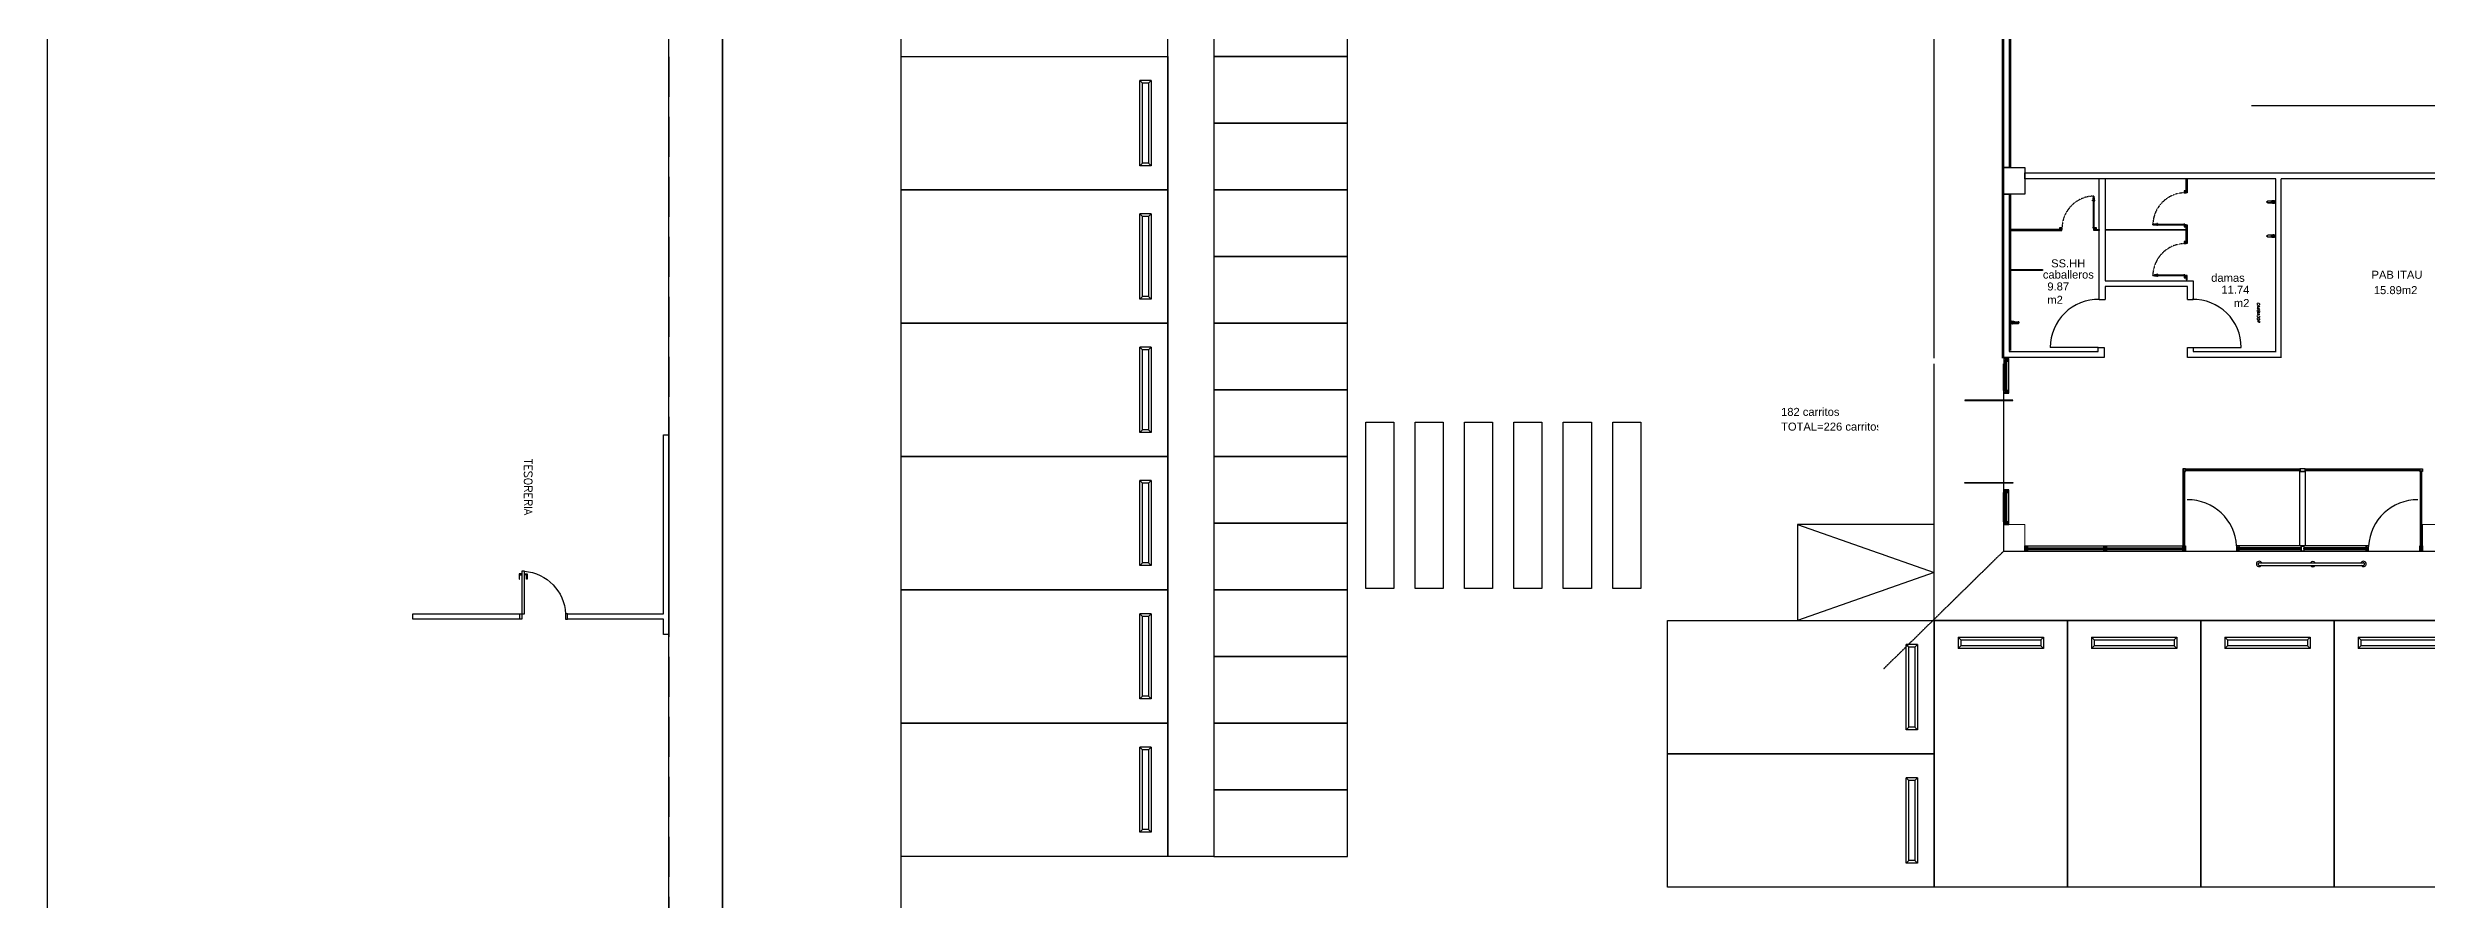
# Model space of a CAD drawing. Header units: millimetres. Extents: x 2698011 to 2856548, y 1019778 to 1210064.
# Drawn here: x 2725826 to 2770423, y 1111016 to 1126990 of the extents above; entities that cross this region are included whole.
import ezdxf

# ---------------------------------------------------------------- set-up
doc = ezdxf.new("R2010")
doc.units = ezdxf.units.MM
doc.set_wipeout_variables(frame=1)
for name, pattern in [('CONTINU', [0]), ('CONTINUA', [0]), ('DASHED', [19.05, 12.7, -6.35]), ('DASHED2', [9.525, 6.35, -3.175]), ('HIDDEN', [0.375, 0.25, -0.125])]:
    doc.linetypes.add(name, pattern=pattern)
for name, color, linetype in [('.mamparas', 9, 'Continuous'), ('.proyecciones', 9, 'HIDDEN'), ('.REVOQUE', 9, 'Continuous'), ('.texto 2', 9, 'Continuous'), ('_Proyecciones', 9, 'DASHED2'), ('A-Aberturas', 9, 'Continuous'), ('ABERTURA', 9, 'CONTINUA'), ('Arq. Estacionamiento', 9, 'Continuous'), ('Arq. Mampostería', 9, 'Continuous'), ('Arq. Pilares', 9, 'CONTINUA'), ('artefactos deca', 9, 'Continuous'), ('BARRA DE PROTECCION', 9, 'Continuous'), ('Capa PISOS', 9, 'Continuous'), ('DURLOCK', 9, 'Continuous'), ('LOTES', 9, 'Continuous'), ('Mampostería', 9, 'Continuous'), ('MOBILIARIO FIJO', 9, 'Continuous'), ('nombre de locales', 9, 'Continuous'), ('nombre de locales-m2', 9, 'Continuous'), ('P-Giro', 9, 'Continuous'), ('piso', 9, 'Continuous'), ('PROYECCIONES', 9, 'DASHED'), ('Punto Cota', 9, 'Continuous'), ('REFERENCIAS', 9, 'DASHED'), ('Vidrios', 9, 'Continuous')]:
    doc.layers.add(name, color=color, linetype=linetype)
doc.layers.add('PILAR_REF', color=9, linetype='Continuous', lineweight=0)
doc.layers.get('MOBILIARIO FIJO').off()
doc.styles.add('_Romans Obl', font='ROMANS.SHX', dxfattribs={"oblique": 15})
doc.styles.get("Standard").update_dxf_attribs({"font": 'arial.ttf'})

# ---------------------------------------------------------------- blocks, each defined once
blk = doc.blocks.new('A$C1FB93DB3')
at = {"layer": 'LOTES', "ltscale": 3}
for p, q in [((62.542, -108.061), (-13.398, -100.667)), ((56.758, -123.573), (-40.827, -114.073))]:
    blk.add_line(p, q, dxfattribs=at)
at = {"layer": 'LOTES', "linetype": 'HIDDEN', "ltscale": 3}
blk.add_line((65.376, -112.707), (-18.15, -104.575), dxfattribs=at)
blk = doc.blocks.new('A$C1CCD2124')
at = {"layer": 'artefactos deca', "linetype": 'Continuous'}
for p, q in [((-0.016, -0.206), (-0.017, -0.21)), ((0.016, -0.206), (0.016, -0.21))]:
    blk.add_line(p, q, dxfattribs=at)
at = {"layer": 'artefactos deca', "linetype": 'CONTINU', "extrusion": (0, 0, -1)}
for points in [[(-0.02, -0.244, 0.13189), (-0.023, -0.255, 0.414011), (0, -0.278, 0.414011), (0.023, -0.255, 0.132095), (0.02, -0.244)], [(0.02, -0.247, -0.094421), (0.021, -0.255, -0.414218), (0, -0.276, -0.414225), (-0.021, -0.255, -0.094419), (-0.02, -0.247)], [(0.018, -0.226, 0.025793), (0.017, -0.224)], [(0.016, -0.211, 0.004162), (0.017, -0.21)], [(-0.016, -0.206, 0.000293), (-0.013, -0.134)], [(-0.017, -0.225, 0.02327), (-0.018, -0.226), (-0.018, -0.226), (-0.019, -0.227), (-0.018, -0.226)]]:
    blk.add_lwpolyline(points, format="xyb", dxfattribs=at)
at = {"layer": 'artefactos deca', "linetype": 'CONTINU'}
for points in [[(-0.02, -0.244), (-0.02, -0.236), (-0.02, -0.234, -0.014158), (-0.02, -0.233)], [(-0.018, -0.226), (-0.019, -0.227), (-0.018, -0.226), (-0.018, -0.226, -0.023468), (-0.017, -0.225)], [(-0.019, -0.237), (-0.019, -0.236, -0.022422), (-0.019, -0.234, -0.02241), (-0.019, -0.233, -0.005526), (-0.017, -0.228)], [(-0.019, -0.237, -0.022469), (-0.019, -0.236)], [(-0.018, -0.212), (-0.018, -0.209), (-0.015, -0.138, -0.0157), (-0.015, -0.137)], [(-0.018, -0.234, -0.079202), (-0.017, -0.229)], [(-0.013, -0.134, -0.000292), (-0.016, -0.206)], [(-0.014, -0.135), (-0.015, -0.137, 0.016453), (-0.015, -0.138)], [(-0.012, -0.25), (-0.012, -0.249, -0.0433), (-0.015, -0.246), (-0.015, -0.248)], [(-0.012, -0.25, -0.04335), (-0.015, -0.248)], [(-0.014, -0.135, -0.0159), (-0.014, -0.134)], [(0.002, -0.254), (0.002, -0.253, -0.020932), (0, -0.253, -0.02091), (-0.002, -0.253), (-0.002, -0.254), (-0.012, -0.25)], [(-0.002, -0.254, 0.02099), (0, -0.254, 0.020996), (0.002, -0.254)], [(0.019, -0.237), (0.015, -0.248), (0.015, -0.246, -0.043556), (0.012, -0.249), (0.012, -0.25)], [(0.015, -0.248, -0.043592), (0.012, -0.25)], [(0.014, -0.134, -0.016555), (0.014, -0.135), (0.014, -0.135), (0.015, -0.137, -0.016767), (0.015, -0.138)], [(0.018, -0.212), (0.018, -0.209), (0.015, -0.138, 0.0157), (0.015, -0.137)], [(0.017, -0.224, -0.025781), (0.018, -0.226)], [(0.017, -0.231), (0.017, -0.226, 0.013429), (0.017, -0.225)], [(0.019, -0.234, 0.022421), (0.019, -0.233, 0.006199), (0.017, -0.228)], [(0.017, -0.229, -0.078954), (0.018, -0.234)], [(0.019, -0.234, -0.02241), (0.019, -0.236), (0.019, -0.237)], [(0.019, -0.234), (0.019, -0.236, -0.022418), (0.019, -0.237)], [(0.02, -0.233, -0.014115), (0.02, -0.234), (0.02, -0.236), (0.02, -0.256)]]:
    blk.add_lwpolyline(points, format="xyb", dxfattribs=at)
for points in [[(-0.02, -0.244), (-0.02, -0.256)], [(-0.019, -0.234), (-0.019, -0.236)], [(-0.019, -0.237), (-0.015, -0.248)], [(-0.018, -0.226), (-0.018, -0.226)], [(-0.017, -0.22), (-0.016, -0.211)], [(-0.017, -0.231), (-0.017, -0.226)], [(0, -0.226), (0, -0.226)], [(0, -0.256), (0, -0.255)], [(0.012, -0.25), (0.002, -0.254)], [(0.016, -0.21), (0.016, -0.211)], [(0.016, -0.211), (0.016, -0.22)], [(0.018, -0.226), (0.018, -0.226)]]:
    blk.add_lwpolyline(points, dxfattribs=at)
for points, degree in [([(-0.018, -0.212), (-0.019, -0.215), (-0.019, -0.219), (-0.019, -0.223), (-0.019, -0.226), (-0.02, -0.229), (-0.02, -0.233)], 6), ([(-0.019, -0.227), (-0.019, -0.228), (-0.019, -0.23), (-0.02, -0.231), (-0.02, -0.233)], 4), ([(-0.02, -0.236), (-0.02, -0.244), (-0.016, -0.249), (-0.013, -0.251), (-0.01, -0.253), (-0.006, -0.254), (-0.003, -0.255), (0, -0.255)], 7), ([(0, -0.276), (-0.004, -0.276), (-0.008, -0.275), (-0.011, -0.274), (-0.015, -0.271), (-0.018, -0.267), (-0.02, -0.262), (-0.02, -0.256)], 7), ([(-0.015, -0.246), (-0.016, -0.244), (-0.017, -0.242), (-0.018, -0.24), (-0.018, -0.238), (-0.019, -0.236)], 5), ([(0, -0.252), (-0.006, -0.252), (-0.012, -0.249), (-0.016, -0.245), (-0.018, -0.24), (-0.018, -0.234)], 5), ([(0, -0.209), (-0.006, -0.209), (-0.011, -0.211), (-0.015, -0.215), (-0.017, -0.221), (-0.017, -0.226)], 5), ([(-0.017, -0.226), (-0.017, -0.231), (-0.015, -0.237), (-0.011, -0.241), (-0.006, -0.243), (0, -0.243)], 5), ([(-0.017, -0.231), (-0.017, -0.236), (-0.016, -0.241), (-0.012, -0.245), (-0.006, -0.248), (0, -0.248)], 5), ([(0, -0.21), (-0.005, -0.21), (-0.01, -0.212), (-0.014, -0.216), (-0.016, -0.221), (-0.016, -0.225)], 5), ([(-0.016, -0.225), (-0.016, -0.23), (-0.014, -0.235), (-0.01, -0.239), (-0.005, -0.24), (0, -0.24)], 5), ([(-0.014, -0.134), (-0.014, -0.131), (-0.012, -0.128), (-0.01, -0.126), (-0.006, -0.124), (-0.003, -0.123), (0, -0.123)], 6), ([(-0.013, -0.138), (-0.013, -0.134), (-0.009, -0.132), (-0.004, -0.132), (0, -0.132)], 4), ([(-0.002, -0.253), (-0.004, -0.252), (-0.006, -0.251), (-0.008, -0.25), (-0.01, -0.249), (-0.012, -0.249)], 5), ([(0, -0.249), (-0.003, -0.249), (-0.005, -0.248), (-0.008, -0.247), (-0.01, -0.245), (-0.011, -0.244)], 5), ([(0, -0.123), (0, -0.123), (0, -0.123), (0, -0.123), (0, -0.123), (0, -0.123)], 5), ([(0, -0.123), (0.003, -0.123), (0.006, -0.124), (0.009, -0.126), (0.012, -0.128), (0.014, -0.131), (0.014, -0.134)], 6), ([(0, -0.132), (0.004, -0.132), (0.009, -0.132), (0.013, -0.134), (0.013, -0.138)], 4), ([(0, -0.209), (0.006, -0.209), (0.011, -0.211), (0.015, -0.215), (0.017, -0.221), (0.017, -0.226)], 5), ([(0.015, -0.225), (0.015, -0.221), (0.014, -0.216), (0.01, -0.212), (0.005, -0.21), (0, -0.21)], 5), ([(0, -0.24), (0.005, -0.24), (0.01, -0.239), (0.014, -0.235), (0.015, -0.23), (0.015, -0.225)], 5), ([(0, -0.243), (0.005, -0.243), (0.011, -0.241), (0.015, -0.237), (0.017, -0.231), (0.017, -0.226)], 5), ([(0, -0.248), (0.006, -0.248), (0.011, -0.245), (0.015, -0.241), (0.017, -0.236), (0.017, -0.231)], 5), ([(0.018, -0.234), (0.018, -0.24), (0.016, -0.245), (0.012, -0.249), (0.006, -0.252), (0, -0.252)], 5), ([(0, -0.255), (0.003, -0.255), (0.006, -0.254), (0.01, -0.253), (0.013, -0.251), (0.016, -0.249), (0.02, -0.244), (0.02, -0.236)], 7), ([(0.011, -0.244), (0.01, -0.245), (0.008, -0.247), (0.005, -0.248), (0.003, -0.249), (0, -0.249)], 5), ([(0.02, -0.256), (0.02, -0.262), (0.017, -0.267), (0.014, -0.271), (0.011, -0.274), (0.007, -0.275), (0.004, -0.276), (0, -0.276)], 7), ([(0.012, -0.249), (0.01, -0.249), (0.008, -0.25), (0.006, -0.251), (0.004, -0.252), (0.002, -0.253)], 5), ([(0.019, -0.236), (0.018, -0.238), (0.017, -0.24), (0.017, -0.242), (0.016, -0.244), (0.015, -0.246)], 5), ([(0.02, -0.233), (0.019, -0.229), (0.019, -0.226), (0.019, -0.223), (0.019, -0.219), (0.019, -0.215), (0.018, -0.212)], 6), ([(0.019, -0.227), (0.019, -0.229), (0.019, -0.23), (0.019, -0.231), (0.02, -0.232), (0.02, -0.233)], 5)]:
    blk.add_open_spline(points, degree=degree, dxfattribs=at)
blk = doc.blocks.new('tope')
at = {"layer": 'piso'}
for p, q in [((160.261, 220.746), (161.86, 220.746)), ((160.261, 220.746), (160.311, 220.696)), ((160.261, 220.746), (160.261, 220.533)), ((160.311, 220.583), (160.261, 220.533)), ((161.86, 220.533), (160.261, 220.533)), ((160.311, 220.696), (161.81, 220.696)), ((160.311, 220.696), (160.311, 220.583)), ((161.81, 220.583), (160.311, 220.583)), ((161.86, 220.746), (161.81, 220.696)), ((161.81, 220.696), (161.81, 220.583)), ((161.81, 220.583), (161.86, 220.533)), ((161.86, 220.746), (161.86, 220.533))]:
    blk.add_line(p, q, dxfattribs=at)
blk = doc.blocks.new('box')
at = {"layer": 'piso'}
blk.add_lwpolyline([(239.705, 265.382), (242.205, 265.382), (242.205, 260.382), (239.705, 260.382), (239.705, 265.382)], dxfattribs=at)
at = {"layer": 'Capa PISOS'}
blk.add_blockref('tope', (79.894, 44.326), dxfattribs=at)
blk = doc.blocks.new('A$C41334740')
at = {"linetype": 'ByBlock'}
for points, elevation in [([(0.01, 0.8), (0.05, 0.8), (0.05, 0.9), (0.05, 0.9), (0.05, 0.9), (0.01, 0.9)], 41.594), ([(0.91, 0.8), (0.87, 0.8), (0.87, 0.9), (0.87, 0.9), (0.87, 0.9), (0.91, 0.9)], 41.595), ([(0.05, 0.05), (0, 0.05), (0, 0.15), (0.01, 0.15), (0.01, 0.05)], 41.594), ([(0.01, 0.07), (0.05, 0.07)], 41.594), ([(0.1, 0.05), (0.15, 0.05), (0.15, 0.15), (0.14, 0.15), (0.14, 0.05)], 41.594), ([(0.14, 0.07), (0.1, 0.07)], 41.594)]:
    blk.add_lwpolyline(points, dxfattribs=dict(at, elevation=elevation))
at = {"linetype": 'ByBlock', "elevation": 41.594}
blk.add_lwpolyline([(0.05, 0), (0.05, 0.8), (0.1, 0.8), (0.1, 0)], close=True, dxfattribs=at)
at = {"linetype": 'ByBlock'}
blk.add_arc((0.033, 0.837, 41.595), 0.838, 274.6154, 357.4628, dxfattribs=at)

msp = doc.modelspace()

# ---------------------------------------------------------------- linework, layer by layer
at = {"layer": '.mamparas'}
for points in [[(2765921.049, 1124306.192), (2765881.049, 1124306.192), (2765881.049, 1124266.192), (2765921.049, 1124266.192)], [(2765916.049, 1124301.192), (2765886.049, 1124301.192), (2765886.049, 1124271.192), (2765916.049, 1124271.192)], [(2765936.049, 1124266.192), (2765921.049, 1124266.192), (2765921.074, 1124519.174), (2765936.074, 1124519.174)], [(2763591.067, 1123562.709), (2763591.067, 1123577.709), (2762618.064, 1123577.709), (2762618.064, 1123562.709)], [(2763551.067, 1123577.709), (2763551.067, 1123617.709), (2763591.067, 1123617.709), (2763591.067, 1123577.709)], [(2763556.067, 1123582.709), (2763556.067, 1123612.709), (2763586.067, 1123612.709), (2763586.067, 1123582.709)], [(2764191.067, 1123577.709), (2764191.067, 1123617.709), (2764231.067, 1123617.709), (2764231.067, 1123577.709)], [(2764291.067, 1123577.709), (2764291.067, 1123562.709), (2764191.067, 1123562.709), (2764191.067, 1123577.709)], [(2764196.067, 1123582.709), (2764196.067, 1123612.709), (2764226.067, 1123612.709), (2764226.067, 1123582.709)], [(2764421.051, 1123566.191), (2764421.051, 1123581.191), (2765921.049, 1123581.191), (2765921.049, 1123566.191)], [(2765921.049, 1123666.191), (2765881.049, 1123666.191), (2765881.049, 1123626.191), (2765921.049, 1123626.191)], [(2765916.049, 1123661.191), (2765886.049, 1123661.191), (2765886.049, 1123631.191), (2765916.049, 1123631.191)], [(2765936.073, 1123313.207), (2765921.073, 1123313.207), (2765921.049, 1123666.191), (2765936.049, 1123666.191)], [(2765921.073, 1123353.207), (2765881.073, 1123353.207), (2765881.073, 1123313.207), (2765921.073, 1123313.207)], [(2765916.073, 1123348.207), (2765886.073, 1123348.207), (2765886.073, 1123318.207), (2765916.073, 1123318.207)], [(2762628.324, 1122806.722), (2762628.324, 1122826.722), (2763228.324, 1122826.722), (2763228.324, 1122806.722)], [(2765921.073, 1122713.207), (2765881.073, 1122713.207), (2765881.073, 1122673.207), (2765921.073, 1122673.207)], [(2765916.073, 1122708.207), (2765886.073, 1122708.207), (2765886.073, 1122678.207), (2765916.073, 1122678.207)], [(2765921.073, 1122636.687), (2765936.073, 1122636.687), (2765936.073, 1122713.207), (2765921.073, 1122713.207)]]:
    msp.add_lwpolyline(points, close=True, dxfattribs=at)
at = {"layer": '.REVOQUE'}
for p, q in [((2762623.082, 1124238.242), (2762623.088, 1121310.661)), ((2764245.281, 1121310.661), (2764245.282, 1121310.662)), ((2764395.282, 1121310.662), (2764395.281, 1121310.661))]:
    msp.add_line(p, q, dxfattribs=at)
for points in [[(2762473.088, 1121160.661), (2762473.092, 1140773.138)], [(2762623.082, 1130932.726), (2762623.082, 1124738.242)]]:
    msp.add_lwpolyline(points, dxfattribs=at)
at = {"layer": '_Proyecciones', "linetype": 'HIDDEN', "ltscale": 0.15}
for centre, start, end in [((2764200.1, 1123595.714), 92.165648, 177.9316127), ((2765903.045, 1123657.158), 92.0683873, 177.834352), ((2765903.069, 1122704.173), 92.0683873, 177.834352)]:
    msp.add_arc(centre, 609.431, start, end, dxfattribs=at)
at = {"layer": 'A-Aberturas'}
for points in [[(2761771.999, 1120380.484), (2761771.999, 1120369.741), (2762671.999, 1120369.741), (2762671.999, 1120380.484)], [(2761771.999, 1120380.484), (2761771.999, 1120369.741), (2762671.999, 1120369.741), (2762671.999, 1120380.484)], [(2761771.999, 1118823.936), (2761771.999, 1118834.679), (2762671.999, 1118834.679), (2762671.999, 1118823.936)], [(2761771.999, 1118823.936), (2761771.999, 1118834.679), (2762671.999, 1118834.679), (2762671.999, 1118823.936)]]:
    msp.add_lwpolyline(points, close=True, dxfattribs=at)
at = {"layer": 'ABERTURA', "linetype": 'ByBlock'}
for p, q in [((2762493.083, 1120559.641), (2762493.082, 1121110.661)), ((2762528.083, 1120559.641), (2762528.082, 1121110.661)), ((2762538.083, 1120574.641), (2762538.082, 1121108.161)), ((2762543.083, 1120562.141), (2762543.082, 1121108.161)), ((2762548.083, 1120574.641), (2762548.082, 1121108.161)), ((2762558.083, 1120559.641), (2762558.082, 1121110.661)), ((2762593.083, 1120559.641), (2762593.082, 1121110.661)), ((2762493.083, 1118093.759), (2762493.082, 1118644.779)), ((2762528.083, 1118093.759), (2762528.082, 1118644.779)), ((2762538.083, 1118108.759), (2762538.082, 1118642.279)), ((2762543.083, 1118096.259), (2762543.082, 1118642.279)), ((2762548.083, 1118108.759), (2762548.082, 1118642.279)), ((2762558.083, 1118093.759), (2762558.082, 1118644.779)), ((2762593.083, 1118093.759), (2762593.082, 1118644.779)), ((2762943.084, 1117643.759), (2764374.417, 1117643.759)), ((2764424.417, 1117643.759), (2765855.75, 1117643.759)), ((2762943.084, 1117608.759), (2764374.417, 1117608.759)), ((2762943.084, 1117578.759), (2764374.417, 1117578.759)), ((2762943.084, 1117543.759), (2764374.417, 1117543.759)), ((2762945.584, 1117593.759), (2764371.917, 1117593.759)), ((2762958.084, 1117598.759), (2764371.917, 1117598.759)), ((2762958.084, 1117588.759), (2764371.917, 1117588.759)), ((2764424.417, 1117608.759), (2765855.75, 1117608.759)), ((2764424.417, 1117578.759), (2765855.75, 1117578.759)), ((2764424.417, 1117543.759), (2765855.75, 1117543.759)), ((2764426.917, 1117593.759), (2765853.25, 1117593.759)), ((2764439.417, 1117598.759), (2765853.25, 1117598.759)), ((2764439.417, 1117588.759), (2765853.25, 1117588.759))]:
    msp.add_line(p, q, dxfattribs=at)
for points in [[(2762593.081, 1121160.661), (2762493.081, 1121160.661), (2762493.081, 1121110.661), (2762593.081, 1121110.661)], [(2762588.081, 1121155.661), (2762498.081, 1121155.661), (2762498.081, 1121115.661), (2762588.081, 1121115.661)], [(2762593.082, 1120559.641), (2762493.082, 1120559.641), (2762493.082, 1120509.641), (2762593.082, 1120509.641)], [(2762588.082, 1120554.641), (2762498.082, 1120554.641), (2762498.082, 1120514.641), (2762588.082, 1120514.641)], [(2762593.081, 1118694.779), (2762493.081, 1118694.779), (2762493.081, 1118644.779), (2762593.081, 1118644.779)], [(2762588.081, 1118689.779), (2762498.081, 1118689.779), (2762498.081, 1118649.779), (2762588.081, 1118649.779)], [(2762593.082, 1118093.759), (2762493.082, 1118093.759), (2762493.082, 1118043.759), (2762593.082, 1118043.759)], [(2762588.082, 1118088.759), (2762498.082, 1118088.759), (2762498.082, 1118048.759), (2762588.082, 1118048.759)], [(2762943.084, 1117643.759), (2762943.084, 1117543.759), (2762893.084, 1117543.759), (2762893.084, 1117643.759)], [(2762938.084, 1117638.759), (2762938.084, 1117548.759), (2762898.084, 1117548.759), (2762898.084, 1117638.759)], [(2764424.417, 1117643.759), (2764424.417, 1117543.759), (2764374.417, 1117543.759), (2764374.417, 1117643.759)], [(2764419.417, 1117638.759), (2764419.417, 1117548.759), (2764379.417, 1117548.759), (2764379.417, 1117638.759)], [(2765905.75, 1117643.759), (2765905.75, 1117543.759), (2765855.75, 1117543.759), (2765855.75, 1117643.759)], [(2765900.75, 1117638.759), (2765900.75, 1117548.759), (2765860.75, 1117548.759), (2765860.75, 1117638.759)], [(2770349.748, 1117643.759), (2770349.748, 1117543.759), (2770299.748, 1117543.759), (2770299.748, 1117643.759)], [(2770344.748, 1117638.759), (2770344.748, 1117548.759), (2770304.748, 1117548.759), (2770304.748, 1117638.759)]]:
    msp.add_lwpolyline(points, close=True, dxfattribs=at)
for points in [[(2762588.081, 1121115.661), (2762498.081, 1121155.661)], [(2762498.081, 1121115.661), (2762588.081, 1121155.661)], [(2762550.582, 1121095.661), (2762548.082, 1121095.661), (2762548.082, 1121108.161), (2762538.082, 1121108.161), (2762538.082, 1121095.661), (2762535.582, 1121095.661), (2762535.582, 1121110.661), (2762550.582, 1121110.661), (2762550.582, 1121095.661)], [(2762588.082, 1120514.641), (2762498.082, 1120554.641)], [(2762498.082, 1120514.641), (2762588.082, 1120554.641)], [(2762550.582, 1120574.64), (2762548.082, 1120574.64), (2762548.082, 1120562.14), (2762538.082, 1120562.14), (2762538.082, 1120574.64), (2762535.582, 1120574.64), (2762535.582, 1120559.64), (2762550.582, 1120559.64), (2762550.582, 1120574.64)], [(2762588.081, 1118649.779), (2762498.081, 1118689.779)], [(2762498.081, 1118649.779), (2762588.081, 1118689.779)], [(2762550.582, 1118629.779), (2762548.082, 1118629.779), (2762548.082, 1118642.279), (2762538.082, 1118642.279), (2762538.082, 1118629.779), (2762535.582, 1118629.779), (2762535.582, 1118644.779), (2762550.582, 1118644.779), (2762550.582, 1118629.779)], [(2762588.082, 1118048.759), (2762498.082, 1118088.759)], [(2762498.082, 1118048.759), (2762588.082, 1118088.759)], [(2762550.582, 1118108.758), (2762548.082, 1118108.758), (2762548.082, 1118096.258), (2762538.082, 1118096.258), (2762538.082, 1118108.758), (2762535.582, 1118108.758), (2762535.582, 1118093.758), (2762550.582, 1118093.758), (2762550.582, 1118108.758)], [(2762898.084, 1117638.759), (2762938.084, 1117548.759)], [(2762898.084, 1117548.759), (2762938.084, 1117638.759)], [(2764379.417, 1117638.759), (2764419.417, 1117548.759)], [(2764379.417, 1117548.759), (2764419.417, 1117638.759)], [(2765860.75, 1117638.759), (2765900.75, 1117548.759)], [(2765860.75, 1117548.759), (2765900.75, 1117638.759)], [(2770304.748, 1117638.759), (2770344.748, 1117548.759)], [(2770304.748, 1117548.759), (2770344.748, 1117638.759)], [(2762958.084, 1117601.259), (2762958.084, 1117598.759), (2762945.584, 1117598.759), (2762945.584, 1117588.759), (2762958.084, 1117588.759), (2762958.084, 1117586.259), (2762943.084, 1117586.259), (2762943.084, 1117601.259), (2762958.084, 1117601.259)], [(2764359.417, 1117601.259), (2764359.417, 1117598.759), (2764371.917, 1117598.759), (2764371.917, 1117588.759), (2764359.417, 1117588.759), (2764359.417, 1117586.259), (2764374.417, 1117586.259), (2764374.417, 1117601.259), (2764359.417, 1117601.259)], [(2764439.417, 1117601.259), (2764439.417, 1117598.759), (2764426.917, 1117598.759), (2764426.917, 1117588.759), (2764439.417, 1117588.759), (2764439.417, 1117586.259), (2764424.417, 1117586.259), (2764424.417, 1117601.259), (2764439.417, 1117601.259)], [(2765840.75, 1117601.259), (2765840.75, 1117598.759), (2765853.25, 1117598.759), (2765853.25, 1117588.759), (2765840.75, 1117588.759), (2765840.75, 1117586.259), (2765855.75, 1117586.259), (2765855.75, 1117601.259), (2765840.75, 1117601.259)]]:
    msp.add_lwpolyline(points, dxfattribs=at)
at = {"layer": 'Arq. Estacionamiento'}
for points in [[(2747693.074, 1128074.183), (2747693.074, 1126824.183), (2750193.074, 1126824.183), (2750193.074, 1128074.183)], [(2747693.074, 1126824.183), (2747693.074, 1125574.183), (2750193.074, 1125574.183), (2750193.074, 1126824.183)], [(2747693.074, 1125574.183), (2747693.074, 1124324.183), (2750193.074, 1124324.183), (2750193.074, 1125574.183)], [(2747693.074, 1124324.183), (2747693.074, 1123074.183), (2750193.074, 1123074.183), (2750193.074, 1124324.183)], [(2747693.074, 1123074.183), (2747693.074, 1121824.183), (2750193.074, 1121824.183), (2750193.074, 1123074.183)], [(2747693.074, 1121824.183), (2747693.074, 1120574.183), (2750193.074, 1120574.183), (2750193.074, 1121824.183)], [(2747693.074, 1120574.183), (2747693.074, 1119324.183), (2750193.074, 1119324.183), (2750193.074, 1120574.183)], [(2751064.722, 1116845.908), (2750539.027, 1116845.908), (2750539.027, 1119966.978), (2751064.722, 1119966.978)], [(2751990.416, 1116845.908), (2751464.722, 1116845.908), (2751464.722, 1119966.978), (2751990.416, 1119966.978)], [(2752916.111, 1116845.908), (2752390.416, 1116845.908), (2752390.416, 1119966.978), (2752916.111, 1119966.978)], [(2753841.806, 1116845.908), (2753316.111, 1116845.908), (2753316.111, 1119966.978), (2753841.806, 1119966.978)], [(2754767.5, 1116845.908), (2754241.806, 1116845.908), (2754241.806, 1119966.978), (2754767.5, 1119966.978)], [(2755693.195, 1116845.908), (2755167.5, 1116845.908), (2755167.5, 1119966.978), (2755693.195, 1119966.978)], [(2747693.074, 1119324.183), (2747693.074, 1118074.183), (2750193.074, 1118074.183), (2750193.074, 1119324.183)], [(2747693.074, 1118074.183), (2747693.074, 1116824.183), (2750193.074, 1116824.183), (2750193.074, 1118074.183)], [(2747693.074, 1116824.183), (2747693.074, 1115574.183), (2750193.074, 1115574.183), (2750193.074, 1116824.183)], [(2747693.074, 1115574.183), (2747693.074, 1114324.183), (2750193.074, 1114324.183), (2750193.074, 1115574.183)], [(2747693.074, 1114324.183), (2747693.074, 1113074.183), (2750193.074, 1113074.183), (2750193.074, 1114324.183)], [(2747693.074, 1113074.183), (2747693.074, 1111824.183), (2750193.074, 1111824.183), (2750193.074, 1113074.183)]]:
    msp.add_lwpolyline(points, close=True, dxfattribs=at)
at = {"layer": 'Arq. Mampostería'}
for p, q in [((2762893.082, 1124640.7), (2770970.458, 1124640.695)), ((2762893.082, 1124530.695), (2762893.082, 1124640.7)), ((2764291.067, 1124530.695), (2762893.082, 1124530.695)), ((2764291.067, 1122267.612), (2764291.067, 1124530.695)), ((2767601.08, 1124530.695), (2764291.067, 1124530.695)), ((2767601.058, 1124530.695), (2764401.067, 1124530.695)), ((2764401.067, 1124530.695), (2764401.067, 1122616.687)), ((2772701.058, 1124530.695), (2767701.058, 1124530.695)), ((2762493.082, 1124238.242), (2762603.082, 1124238.243)), ((2762493.091, 1121180.661), (2762493.082, 1124238.242)), ((2762603.082, 1124238.243), (2762603.088, 1121290.661)), ((2764401.067, 1122616.687), (2766051.058, 1122616.687)), ((2766051.058, 1122616.687), (2766051.046, 1122267.612)), ((2764291.067, 1122267.612), (2764401.067, 1122267.612)), ((2765941.067, 1122506.687), (2764401.067, 1122506.687)), ((2764401.067, 1122506.687), (2764401.067, 1122267.612)), ((2765941.067, 1122267.612), (2765941.067, 1122506.687)), ((2765941.067, 1122267.612), (2766051.046, 1122267.612)), ((2764381.067, 1121180.661), (2762493.088, 1121180.661)), ((2762603.088, 1121290.661), (2764271.067, 1121291.572)), ((2764271.067, 1121290.661), (2764271.067, 1121367.612)), ((2764271.067, 1121367.612), (2764381.067, 1121367.612)), ((2764381.067, 1121367.612), (2764381.067, 1121180.661))]:
    msp.add_line(p, q, dxfattribs=at)
at = {"layer": 'Arq. Pilares'}
msp.add_lwpolyline([(2762893.082, 1124238.242), (2762493.082, 1124238.242), (2762493.082, 1124738.242), (2762893.082, 1124738.242), (2762893.082, 1124238.242)], dxfattribs=at)
at = {"layer": 'DURLOCK'}
for points in [[(2737373.889, 1119726.721), (2737473.889, 1119727.592), (2737473.889, 1115984.386), (2737373.907, 1115984.378), (2737373.889, 1116272.459), (2735575.328, 1116272.527), (2735575.32, 1116372.505), (2737373.889, 1116372.459), (2737373.889, 1119726.721)], [(2734675.333, 1116272.49), (2732673.126, 1116272.502), (2732673.126, 1116372.507), (2734675.333, 1116372.51), (2734675.333, 1116272.49)]]:
    msp.add_lwpolyline(points, dxfattribs=at)
at = {"layer": 'Mampostería'}
msp.add_lwpolyline([(2762493.082, 1124738.242), (2762493.092, 1130932.726), (2762603.092, 1130932.726), (2762603.082, 1124738.242), (2762493.082, 1124738.242)], dxfattribs=at)
at = {"layer": 'PILAR_REF'}
for points in [[(2762493.082, 1118043.759), (2762893.084, 1118043.759), (2762893.084, 1117543.759), (2762493.082, 1117543.759)], [(2770349.748, 1118043.759), (2770749.75, 1118043.759), (2770749.75, 1117543.759), (2770349.748, 1117543.759)]]:
    msp.add_lwpolyline(points, close=True, dxfattribs=at)
at = {"layer": 'piso', "elevation": 37341.518}
msp.add_lwpolyline([(2737475.849, 1099243.767), (2738475.85, 1100243.767), (2738475.849, 1168210.659), (2737475.849, 1169210.659), (2737475.849, 1169210.659), (2737475.849, 1169210.659)], dxfattribs=at)
at = {"layer": 'piso'}
for points in [[(2737475.849, 1169210.659), (2738475.849, 1168210.659), (2738475.85, 1100243.767), (2737475.849, 1099243.767), (2737475.849, 1169210.659)], [(2811341.508, 1157580.661), (2811341.507, 1142560.656), (2816324.536, 1142560.668), (2816316.113, 1120569.088), (2811333.058, 1120569.09), (2811333.095, 1116243.759), (2761193.082, 1116243.759), (2761193.082, 1154500.718), (2762493.082, 1154500.718), (2762493.082, 1117543.759), (2810033.084, 1117543.759), (2810033.084, 1121869.09), (2815516.109, 1121869.088), (2815516.046, 1140485.077), (2810053.007, 1140485.065), (2810053.084, 1157580.661), (2811341.508, 1157580.661)], [(2750410.055, 1144655.907), (2750410.056, 1144324.183), (2747693.074, 1144324.183), (2747693.074, 1111824.183), (2746825.849, 1111824.183), (2746825.861, 1144655.906), (2750410.055, 1144655.907)]]:
    msp.add_lwpolyline(points, dxfattribs=at)
at = {"layer": 'Punto Cota', "lineweight": 9}
msp.add_point((2741825.849, 1113010.659, 99920), dxfattribs=at)
at = {"layer": 'REFERENCIAS', "linetype": 'HIDDEN'}
msp.add_line((2809563.82, 1125898.042), (2767141.621, 1125898.042), dxfattribs=at)
at = {"layer": 'Vidrios'}
for p, q in [((2765886.049, 1124301.192), (2765916.049, 1124271.192)), ((2765916.049, 1124301.192), (2765886.049, 1124271.192)), ((2764164.067, 1124128.655), (2764175.071, 1124128.655)), ((2764164.067, 1124126.441), (2764175.071, 1124126.441)), ((2764164.067, 1124122.2), (2764175.071, 1124122.2)), ((2764164.067, 1124119.986), (2764175.071, 1124119.986)), ((2764177.071, 1124204.709), (2764177.075, 1123604.709)), ((2764179.071, 1124202.709), (2764179.075, 1123606.709)), ((2764189.071, 1124202.709), (2764189.075, 1123606.709)), ((2764191.067, 1124204.709), (2764191.067, 1123604.709)), ((2764204.075, 1124128.655), (2764193.071, 1124128.655)), ((2764204.075, 1124126.441), (2764193.071, 1124126.441)), ((2764204.075, 1124122.2), (2764193.071, 1124122.2)), ((2764204.075, 1124119.986), (2764193.071, 1124119.986)), ((2763556.067, 1123612.709), (2763586.067, 1123582.709)), ((2763556.067, 1123582.709), (2763586.067, 1123612.709)), ((2764196.067, 1123612.709), (2764226.067, 1123582.709)), ((2764196.067, 1123582.709), (2764226.067, 1123612.709)), ((2765294.049, 1123680.187), (2765894.049, 1123680.183)), ((2765294.049, 1123666.191), (2765894.049, 1123666.192)), ((2765296.049, 1123678.187), (2765892.049, 1123678.183)), ((2765296.049, 1123668.187), (2765892.049, 1123668.183)), ((2765370.103, 1123693.191), (2765370.103, 1123682.188)), ((2765370.103, 1123653.184), (2765370.103, 1123664.188)), ((2765372.317, 1123693.191), (2765372.317, 1123682.188)), ((2765372.317, 1123653.184), (2765372.317, 1123664.188)), ((2765376.559, 1123693.191), (2765376.559, 1123682.188)), ((2765376.559, 1123653.184), (2765376.559, 1123664.188)), ((2765378.773, 1123693.191), (2765378.773, 1123682.188)), ((2765378.773, 1123653.184), (2765378.773, 1123664.188)), ((2765886.049, 1123661.191), (2765916.049, 1123631.191)), ((2765916.049, 1123661.191), (2765886.049, 1123631.191)), ((2765886.073, 1123348.207), (2765916.073, 1123318.207)), ((2765916.073, 1123348.207), (2765886.073, 1123318.207)), ((2765294.073, 1122727.202), (2765894.073, 1122727.198)), ((2765294.073, 1122713.207), (2765894.073, 1122713.207)), ((2765296.073, 1122725.202), (2765892.073, 1122725.198)), ((2765296.073, 1122715.202), (2765892.073, 1122715.198)), ((2765370.127, 1122740.207), (2765370.127, 1122729.203)), ((2765370.127, 1122700.199), (2765370.127, 1122711.203)), ((2765372.341, 1122740.207), (2765372.341, 1122729.203)), ((2765372.341, 1122700.199), (2765372.341, 1122711.203)), ((2765376.583, 1122740.207), (2765376.583, 1122729.203)), ((2765376.583, 1122700.199), (2765376.583, 1122711.203)), ((2765378.797, 1122740.207), (2765378.797, 1122729.203)), ((2765378.797, 1122700.199), (2765378.797, 1122711.203)), ((2765886.073, 1122708.207), (2765916.073, 1122678.207)), ((2765916.073, 1122708.207), (2765886.073, 1122678.207))]:
    msp.add_line(p, q, dxfattribs=at)
for points in [[(2764175.071, 1124129.611), (2764175.071, 1124119.03), (2764164.067, 1124119.03), (2764164.067, 1124129.611)], [(2764177.075, 1124172.914), (2764174.569, 1124172.914), (2764174.569, 1124141.087), (2764177.075, 1124141.087)], [(2764177.071, 1124114.32), (2764177.071, 1124134.32), (2764175.071, 1124134.32), (2764175.071, 1124114.32)], [(2764191.067, 1124172.914), (2764193.573, 1124172.914), (2764193.573, 1124141.087), (2764191.067, 1124141.087)], [(2764191.071, 1124114.32), (2764191.071, 1124134.32), (2764193.071, 1124134.32), (2764193.071, 1124114.32)], [(2764193.071, 1124129.611), (2764193.071, 1124119.03), (2764204.075, 1124119.03), (2764204.075, 1124129.611)], [(2765325.844, 1123680.184), (2765325.844, 1123682.69), (2765357.671, 1123682.69), (2765357.671, 1123680.184)], [(2765325.844, 1123666.192), (2765325.844, 1123663.686), (2765357.671, 1123663.686), (2765357.671, 1123666.192)], [(2765384.438, 1123680.188), (2765364.438, 1123680.188), (2765364.438, 1123682.187), (2765384.438, 1123682.187)], [(2765384.438, 1123666.188), (2765364.438, 1123666.188), (2765364.438, 1123664.188), (2765384.438, 1123664.188)], [(2765369.147, 1123682.188), (2765379.729, 1123682.188), (2765379.729, 1123693.191), (2765369.147, 1123693.191)], [(2765369.147, 1123664.188), (2765379.729, 1123664.188), (2765379.729, 1123653.184), (2765369.147, 1123653.184)], [(2765325.868, 1122727.199), (2765325.868, 1122729.705), (2765357.695, 1122729.705), (2765357.695, 1122727.199)], [(2765325.868, 1122713.207), (2765325.868, 1122710.701), (2765357.695, 1122710.701), (2765357.695, 1122713.207)], [(2765384.462, 1122727.203), (2765364.462, 1122727.203), (2765364.462, 1122729.203), (2765384.462, 1122729.203)], [(2765384.462, 1122713.203), (2765364.462, 1122713.203), (2765364.462, 1122711.203), (2765384.462, 1122711.203)], [(2765369.171, 1122729.203), (2765379.753, 1122729.203), (2765379.753, 1122740.207), (2765369.171, 1122740.207)], [(2765369.171, 1122711.203), (2765379.753, 1122711.203), (2765379.753, 1122700.199), (2765369.171, 1122700.199)]]:
    msp.add_lwpolyline(points, close=True, dxfattribs=at)
for points in [[(2764177.071, 1124184.709), (2764179.071, 1124184.709), (2764179.071, 1124184.709), (2764179.071, 1124202.709), (2764189.071, 1124202.709), (2764189.071, 1124184.709), (2764191.071, 1124184.709), (2764191.071, 1124204.709), (2764177.071, 1124204.709), (2764177.071, 1124184.709)], [(2764180.071, 1124202.709), (2764180.075, 1123606.709)], [(2764188.075, 1123606.709), (2764188.071, 1124202.709)], [(2764177.067, 1123624.709), (2764179.067, 1123624.709), (2764179.067, 1123624.709), (2764179.067, 1123606.709), (2764189.067, 1123606.709), (2764189.067, 1123624.709), (2764191.067, 1123624.709), (2764191.067, 1123604.709), (2764177.067, 1123604.709), (2764177.067, 1123624.709)], [(2765314.049, 1123680.187), (2765314.049, 1123678.187), (2765314.049, 1123678.187), (2765296.049, 1123678.188), (2765296.049, 1123668.188), (2765314.049, 1123668.187), (2765314.049, 1123666.187), (2765294.049, 1123666.188), (2765294.049, 1123680.188), (2765314.049, 1123680.187)], [(2765296.049, 1123677.187), (2765892.049, 1123677.183)], [(2765892.049, 1123669.183), (2765296.049, 1123669.187)], [(2765874.049, 1123680.191), (2765874.049, 1123678.191), (2765874.049, 1123678.191), (2765892.049, 1123678.191), (2765892.049, 1123668.191), (2765874.049, 1123668.191), (2765874.049, 1123666.191), (2765894.049, 1123666.191), (2765894.049, 1123680.191), (2765874.049, 1123680.191)], [(2765314.073, 1122727.203), (2765314.073, 1122725.203), (2765314.073, 1122725.203), (2765296.073, 1122725.203), (2765296.073, 1122715.203), (2765314.073, 1122715.203), (2765314.073, 1122713.203), (2765294.073, 1122713.203), (2765294.073, 1122727.203), (2765314.073, 1122727.203)], [(2765296.073, 1122724.202), (2765892.073, 1122724.198)], [(2765892.073, 1122716.198), (2765296.073, 1122716.202)], [(2765874.073, 1122727.206), (2765874.073, 1122725.206), (2765874.073, 1122725.206), (2765892.073, 1122725.207), (2765892.073, 1122715.207), (2765874.073, 1122715.206), (2765874.073, 1122713.206), (2765894.073, 1122713.207), (2765894.073, 1122727.207), (2765874.073, 1122727.206)]]:
    msp.add_lwpolyline(points, dxfattribs=at)

# ---------------------------------------------------------------- block references
at = {"xscale": 1000, "yscale": 1000, "zscale": 1000}
for name, p, rotation in [('A$C1FB93DB3', (2843317.747, 1169430.057), 275.5607761118083), ('box', (2481444.22, 1366528.896), 270), ('box', (2481444.22, 1364028.896), 270), ('box', (2481444.22, 1361528.896), 270), ('box', (2481444.22, 1359028.896), 270), ('box', (2481444.22, 1356528.896), 270), ('box', (2481444.22, 1354028.896), 270), ('box', (2495811.453, 1353448.467), 270)]:
    msp.add_blockref(name, p, dxfattribs=dict(at, rotation=rotation))
at = {"layer": 'A-Aberturas', "extrusion": (0, 0, -1), "xscale": 999.9999999999999, "yscale": 999.9999999999999, "zscale": -1000, "rotation": 179.9988593930032}
msp.add_blockref('A$C41334740', (-2734665.315, 1117172.509, 41594.39), dxfattribs=at)
at = {"layer": 'MOBILIARIO FIJO'}
for p, xscale, yscale, zscale, rotation in [((2767310.567, 1124094.554), 999.9999999999999, 999.9999999999999, 999.9999999999999, 90.00534569094681), ((2767310.567, 1123455.634), 999.9999999999999, 999.9999999999999, 999.9999999999999, 90.00534569094681), ((2762910.174, 1121833.78), -1000, 1000, 1000, 269.9946542483639)]:
    msp.add_blockref('A$C1CCD2124', p, dxfattribs=dict(at, xscale=xscale, yscale=yscale, zscale=zscale, rotation=rotation))

# ---------------------------------------------------------------- texts
at = {"layer": '.texto 2', "insert": (2767298.849, 1121838.757), "char_height": 50, "width": 277.71227, "attachment_point": 3, "rotation": 270, "style": '_Romans Obl'}
msp.add_mtext('CAMBIADOR', dxfattribs=at)
at = {"layer": 'nombre de locales'}
for s, p in [('SS.HH ', (2763387.944, 1122868.333)), ('caballeros ', (2763233.008, 1122658.287)), ('damas', (2766388.267, 1122597.52)), ('PAB ITAU', (2769393.424, 1122655.151)), ('TOTAL=226 carritos', (2758324.402, 1119807.356)), ('182 carritos', (2758324.402, 1120083.501))]:
    msp.add_text(s, height=150, dxfattribs=at).set_placement(p)
at = {"layer": 'nombre de locales', "insert": (2734911.141, 1118699.617, 0), "char_height": 150, "attachment_point": 1, "rotation": 270}
msp.add_mtext_dynamic_manual_height_columns('\\pi-577.98;{\\Fromans|c0;TESORERIA}', width=1.18643, gutter_width=12.5, heights=[0], dxfattribs=at)
at = {"layer": 'nombre de locales-m2', "char_height": 150}
for s, width, insert, attachment_point in [('9.87 m2', 0.96615, (2763316.403, 1122585.314, -46239.408), 1), ('11.74 m2', 3.02025, (2767104.265, 1122524.546, -46239.408), 3), ('15.89m2', 3.02025, (2769437.851, 1122516.282, 0), 1)]:
    msp.add_mtext_dynamic_manual_height_columns(s, width=width, gutter_width=12.5, heights=[0], dxfattribs=dict(at, insert=insert, attachment_point=attachment_point))

# ---------------------------------------------------------------- next in the draw order: wipeouts: each hides what was drawn before it
at = {"linetype": 'HIDDEN'}
msp.add_wipeout([(2762493.082, 1121060.666), (2762493.081, 1121160.661), (2760149.76, 1121160.661), (2760149.766, 1115242.824), (2812376.776, 1115242.824), (2812376.776, 1121160.661), (2812276.383, 1121160.661), (2812276.383, 1115342.824), (2760249.782, 1115342.701), (2760249.776, 1121060.661)], dxfattribs=at).dxf.layer = 'PROYECCIONES'

# ---------------------------------------------------------------- next in the draw order: linework, layer by layer
at = {"layer": '.proyecciones', "linetype": 'ByBlock', "ltscale": 2}
for p, q in [((2766870.546, 1117638.677), (2766870.546, 1117548.677)), ((2766910.546, 1117638.677), (2766870.546, 1117638.677)), ((2766910.546, 1117548.677), (2766910.546, 1117638.677)), ((2766870.546, 1117548.677), (2766910.546, 1117548.677))]:
    msp.add_line(p, q, dxfattribs=at)
for p, q in [((2764271.067, 1121367.612), (2763370.845, 1121367.612)), ((2766051.067, 1121366.701), (2766951.29, 1121366.701))]:
    msp.add_line(p, q)
for centre, start, end in [((2764271.067, 1121367.611), 88.7270042, 179.9999548), ((2766051.067, 1121366.701), 0.0000452, 91.2729958)]:
    msp.add_arc(centre, 900.223, start, end)
at = {"layer": 'ABERTURA', "linetype": 'ByBlock'}
for p, q in [((2765865.636, 1117643.759), (2765865.719, 1119042.536)), ((2765875.635, 1117658.759), (2765875.72, 1119040.036)), ((2765880.636, 1117646.259), (2765880.719, 1119040.036)), ((2765885.635, 1117646.259), (2765885.72, 1119027.536)), ((2765895.636, 1117643.759), (2765895.719, 1119042.536)), ((2768052.562, 1119082.435), (2765905.75, 1119082.518)), ((2768052.562, 1119052.435), (2765905.75, 1119052.518)), ((2768050.062, 1119067.435), (2765908.25, 1119067.518)), ((2768037.562, 1119062.434), (2765908.25, 1119062.518)), ((2768050.062, 1119072.433), (2765920.75, 1119072.518)), ((2770299.739, 1119082.435), (2768152.744, 1119082.518)), ((2770299.739, 1119052.435), (2768152.744, 1119052.518)), ((2770297.239, 1119067.435), (2768155.244, 1119067.518)), ((2770284.739, 1119062.434), (2768155.244, 1119062.518)), ((2770297.239, 1119072.433), (2768167.744, 1119072.518)), ((2770309.638, 1117643.768), (2770309.721, 1119042.545)), ((2770319.637, 1117658.768), (2770319.722, 1119040.045)), ((2770324.638, 1117646.268), (2770324.721, 1119040.045)), ((2770329.636, 1117646.268), (2770329.721, 1119027.545)), ((2770339.638, 1117643.768), (2770339.721, 1119042.545)), ((2768077.744, 1117643.798), (2766915.546, 1117643.649)), ((2769289.954, 1117643.76), (2768102.744, 1117643.798)), ((2768077.562, 1117608.798), (2766915.546, 1117608.649)), ((2768077.562, 1117578.798), (2766915.546, 1117578.649)), ((2768077.744, 1117543.798), (2766915.546, 1117543.649)), ((2768075.062, 1117593.798), (2766918.046, 1117593.649)), ((2768062.562, 1117598.798), (2766930.546, 1117598.649)), ((2768062.562, 1117588.798), (2766930.546, 1117588.649)), ((2769289.954, 1117543.76), (2768102.744, 1117543.798)), ((2769289.954, 1117608.76), (2768127.562, 1117608.797)), ((2769289.954, 1117578.76), (2768127.562, 1117578.797)), ((2769287.454, 1117593.76), (2768130.062, 1117593.797)), ((2769274.954, 1117598.76), (2768142.562, 1117598.797)), ((2769274.954, 1117588.76), (2768142.562, 1117588.797))]:
    msp.add_line(p, q, dxfattribs=at)
for points in [[(2765855.75, 1119092.536), (2765855.75, 1119042.536), (2765905.75, 1119042.536), (2765905.75, 1119092.536)], [(2765860.75, 1119087.536), (2765860.75, 1119047.536), (2765900.75, 1119047.536), (2765900.75, 1119087.536)], [(2768052.562, 1119092.536), (2768052.562, 1119042.536), (2768152.744, 1119042.536), (2768152.744, 1119092.536)], [(2768057.562, 1119087.536), (2768057.562, 1119047.536), (2768147.744, 1119047.536), (2768147.744, 1119087.536)], [(2770349.739, 1119092.545), (2770349.739, 1119042.545), (2770299.739, 1119042.545), (2770299.739, 1119092.545)], [(2770344.739, 1119087.545), (2770344.739, 1119047.545), (2770304.739, 1119047.545), (2770304.739, 1119087.545)], [(2766865.546, 1117643.649), (2766865.546, 1117543.649), (2766915.546, 1117543.649), (2766915.546, 1117643.649)], [(2766870.546, 1117638.649), (2766870.546, 1117548.649), (2766910.546, 1117548.649), (2766910.546, 1117638.649)], [(2768127.562, 1117543.791), (2768077.562, 1117543.791), (2768077.562, 1117643.791), (2768127.562, 1117643.791)], [(2768123.562, 1117547.791), (2768081.562, 1117547.791), (2768081.562, 1117639.791), (2768123.562, 1117639.791)], [(2769289.954, 1117643.76), (2769289.954, 1117543.76), (2769339.954, 1117543.76), (2769339.954, 1117643.76)], [(2769294.954, 1117638.76), (2769294.954, 1117548.76), (2769334.954, 1117548.76), (2769334.954, 1117638.76)], [(2770299.748, 1117643.759), (2770299.748, 1117543.759), (2770349.748, 1117543.759), (2770349.748, 1117643.759)], [(2770304.748, 1117638.759), (2770304.748, 1117548.759), (2770344.748, 1117548.759), (2770344.748, 1117638.759)]]:
    msp.add_lwpolyline(points, close=True, dxfattribs=at)
for points in [[(2765873.207, 1119027.536), (2765875.707, 1119027.536), (2765875.707, 1119040.036), (2765885.707, 1119040.036), (2765885.707, 1119027.536), (2765888.207, 1119027.536), (2765888.207, 1119042.536), (2765873.207, 1119042.536), (2765873.207, 1119027.536)], [(2765920.75, 1119060.006), (2765920.75, 1119062.506), (2765908.25, 1119062.506), (2765908.25, 1119072.506), (2765920.75, 1119072.506), (2765920.75, 1119075.006), (2765905.75, 1119075.006), (2765905.75, 1119060.006), (2765920.75, 1119060.006)], [(2768037.562, 1119060.048), (2768037.562, 1119062.548), (2768050.062, 1119062.548), (2768050.062, 1119072.548), (2768037.562, 1119072.548), (2768037.562, 1119075.048), (2768052.562, 1119075.048), (2768052.562, 1119060.048), (2768037.562, 1119060.048)], [(2768167.744, 1119060.006), (2768167.744, 1119062.506), (2768155.244, 1119062.506), (2768155.244, 1119072.506), (2768167.744, 1119072.506), (2768167.744, 1119075.006), (2768152.744, 1119075.006), (2768152.744, 1119060.006), (2768167.744, 1119060.006)], [(2770284.739, 1119060.048), (2770284.739, 1119062.548), (2770297.239, 1119062.548), (2770297.239, 1119072.548), (2770284.739, 1119072.548), (2770284.739, 1119075.048), (2770299.739, 1119075.048), (2770299.739, 1119060.048), (2770284.739, 1119060.048)], [(2770317.209, 1119027.545), (2770319.709, 1119027.545), (2770319.709, 1119040.045), (2770329.709, 1119040.045), (2770329.709, 1119027.545), (2770332.209, 1119027.545), (2770332.209, 1119042.545), (2770317.209, 1119042.545), (2770317.209, 1119027.545)], [(2765873.25, 1117658.759), (2765875.75, 1117658.759), (2765875.75, 1117646.259), (2765885.75, 1117646.259), (2765885.75, 1117658.759), (2765888.25, 1117658.759), (2765888.25, 1117643.759), (2765873.25, 1117643.759), (2765873.25, 1117658.759)], [(2766910.546, 1117638.649), (2766870.546, 1117548.649)], [(2766910.546, 1117548.649), (2766870.546, 1117638.649)], [(2769334.954, 1117638.76), (2769294.954, 1117548.76)], [(2769334.954, 1117548.76), (2769294.954, 1117638.76)], [(2770344.748, 1117638.759), (2770304.748, 1117548.759)], [(2770344.748, 1117548.759), (2770304.748, 1117638.759)], [(2770317.251, 1117658.768), (2770319.751, 1117658.768), (2770319.751, 1117646.268), (2770329.751, 1117646.268), (2770329.751, 1117658.768), (2770332.251, 1117658.768), (2770332.251, 1117643.768), (2770317.251, 1117643.768), (2770317.251, 1117658.768)], [(2766930.546, 1117601.149), (2766930.546, 1117598.649), (2766918.046, 1117598.649), (2766918.046, 1117588.649), (2766930.546, 1117588.649), (2766930.546, 1117586.149), (2766915.546, 1117586.149), (2766915.546, 1117601.149), (2766930.546, 1117601.149)], [(2768062.562, 1117601.298), (2768062.562, 1117598.798), (2768075.062, 1117598.798), (2768075.062, 1117588.798), (2768062.562, 1117588.798), (2768062.562, 1117586.298), (2768077.562, 1117586.298), (2768077.562, 1117601.298), (2768062.562, 1117601.298)], [(2768142.562, 1117601.297), (2768142.562, 1117598.797), (2768130.062, 1117598.797), (2768130.062, 1117588.797), (2768142.562, 1117588.797), (2768142.562, 1117586.297), (2768127.562, 1117586.297), (2768127.562, 1117601.297), (2768142.562, 1117601.297)], [(2769274.954, 1117601.26), (2769274.954, 1117598.76), (2769287.454, 1117598.76), (2769287.454, 1117588.76), (2769274.954, 1117588.76), (2769274.954, 1117586.26), (2769289.954, 1117586.26), (2769289.954, 1117601.26), (2769274.954, 1117601.26)]]:
    msp.add_lwpolyline(points, dxfattribs=at)
at = {"layer": 'Arq. Mampostería'}
for p, q in [((2767601.058, 1121290.661), (2767601.058, 1124530.695)), ((2767701.058, 1121180.661), (2767701.058, 1124530.695)), ((2765941.067, 1121180.661), (2765941.067, 1121366.701)), ((2765941.067, 1121366.701), (2766051.067, 1121366.701)), ((2767703.663, 1121180.661), (2765941.067, 1121180.661)), ((2766051.067, 1121366.701), (2766051.067, 1121290.661)), ((2766051.067, 1121290.661), (2767603.578, 1121290.661))]:
    msp.add_line(p, q, dxfattribs=at)
at = {"layer": 'BARRA DE PROTECCION', "extrusion": (-6.52582e-07, -9.13072e-08, 1)}
for p, q in [((2767290.787, 1117279.75), (2769239.6, 1117279.752)), ((2767291.735, 1117329.754), (2769239.63, 1117329.745))]:
    msp.add_line(p, q, dxfattribs=at)
at = {"layer": 'BARRA DE PROTECCION'}
for centre, radius, start, end in [((2767286.493, 1117306.918), 50, 29.9936376, 329.9936372), ((2767291.421, 1117304.749), 25.007, 89.281649, 269.9775671), ((2768293.112, 1117304.741), 50, 29.9995677, 150.0124737), ((2768293.112, 1117304.741), 50, 209.9868993, 329.9995022), ((2769243.819, 1117306.918), 50, 210.0063628, 150.0063624), ((2769238.892, 1117304.749), 25.007, 270.0224329, 90.718351)]:
    msp.add_arc(centre, radius, start, end, dxfattribs=at)
at = {"layer": 'DURLOCK'}
msp.add_lwpolyline([(2768052.744, 1119042.536), (2768152.744, 1119042.536), (2768152.562, 1117643.791), (2768052.562, 1117643.791), (2768052.562, 1119042.536)], dxfattribs=at)
at = {"layer": 'P-Giro', "ltscale": 2.5}
for centre, start, end in [((2765950.728, 1117593.646), 3.128614, 90.6209711), ((2770254.77, 1117593.728), 89.3790289, 176.8696005)]:
    msp.add_arc(centre, 916.183, start, end, dxfattribs=at)
at = {"layer": 'piso'}
for points in [[(2741825.849, 1173010.659), (2827310.525, 1173010.659), (2827513.494, 1071926.241), (2741825.849, 1096710.659), (2741825.849, 1173010.659)], [(2761193.082, 1116243.755), (2761193.082, 1118043.759), (2758633.727, 1118043.759), (2758633.725, 1116243.758), (2761193.082, 1116243.755)], [(2758633.727, 1118043.759), (2761193.082, 1117143.759), (2758633.725, 1116243.758)]]:
    msp.add_lwpolyline(points, dxfattribs=at)
at = {"layer": 'PROYECCIONES', "linetype": 'HIDDEN'}
msp.add_line((2760249.782, 1115342.824), (2762493.082, 1117543.759), dxfattribs=at)

# ---------------------------------------------------------------- next in the draw order: block references
at = {"xscale": 1000, "yscale": 1000, "zscale": 1000, "rotation": 270}
msp.add_blockref('box', (2495811.453, 1355948.467), dxfattribs=at)
at = {"xscale": 1000, "yscale": 1000, "zscale": 1000}
for p in [(2521488.369, 850862.126), (2523988.369, 850862.126), (2526488.369, 850862.126), (2528988.369, 850862.126)]:
    msp.add_blockref('box', p, dxfattribs=at)

doc.saveas('drawing.dxf')
